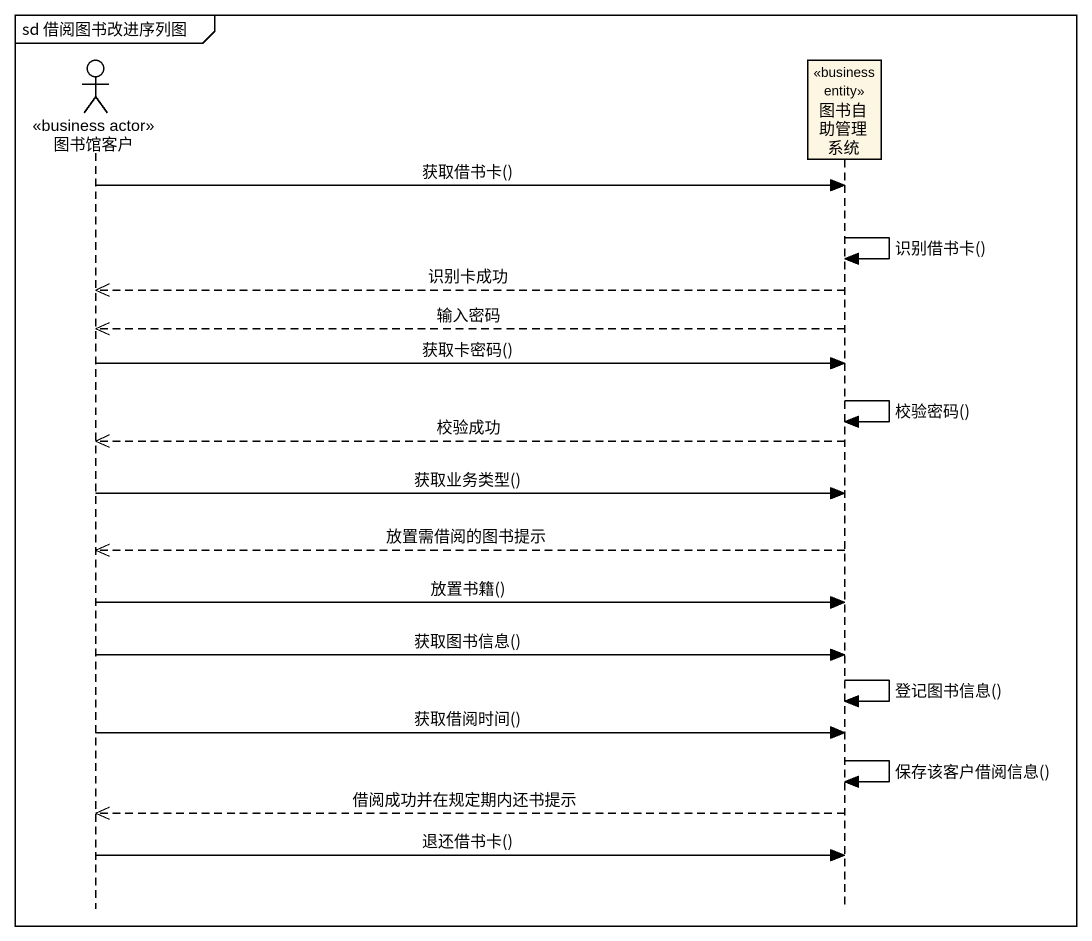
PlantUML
@startuml
mainframe sd 借阅图书改进序列图
hide footbox
actor 图书馆客户 <<business actor>>
participant 图书自助管理系统 <<business entity>>

图书馆客户 -> 图书自助管理系统 : 获取借书卡()
图书自助管理系统 -> 图书自助管理系统 : 识别借书卡()
图书自助管理系统 -->> 图书馆客户 : 识别卡成功
图书自助管理系统 -->> 图书馆客户 : 输入密码
图书馆客户 -> 图书自助管理系统 : 获取卡密码()
图书自助管理系统 -> 图书自助管理系统 : 校验密码()
图书自助管理系统 -->> 图书馆客户 : 校验成功
图书馆客户 -> 图书自助管理系统 : 获取业务类型()
图书自助管理系统 -->> 图书馆客户 : 放置需借阅的图书提示
图书馆客户 -> 图书自助管理系统 : 放置书籍()
图书馆客户 -> 图书自助管理系统 : 获取图书信息()
图书自助管理系统 -> 图书自助管理系统 : 登记图书信息()
图书馆客户 -> 图书自助管理系统 : 获取借阅时间()
图书自助管理系统 -> 图书自助管理系统 : 保存该客户借阅信息()
图书自助管理系统 -->> 图书馆客户 : 借阅成功并在规定期内还书提示
图书馆客户 -> 图书自助管理系统 : 退还借书卡()
@enduml
